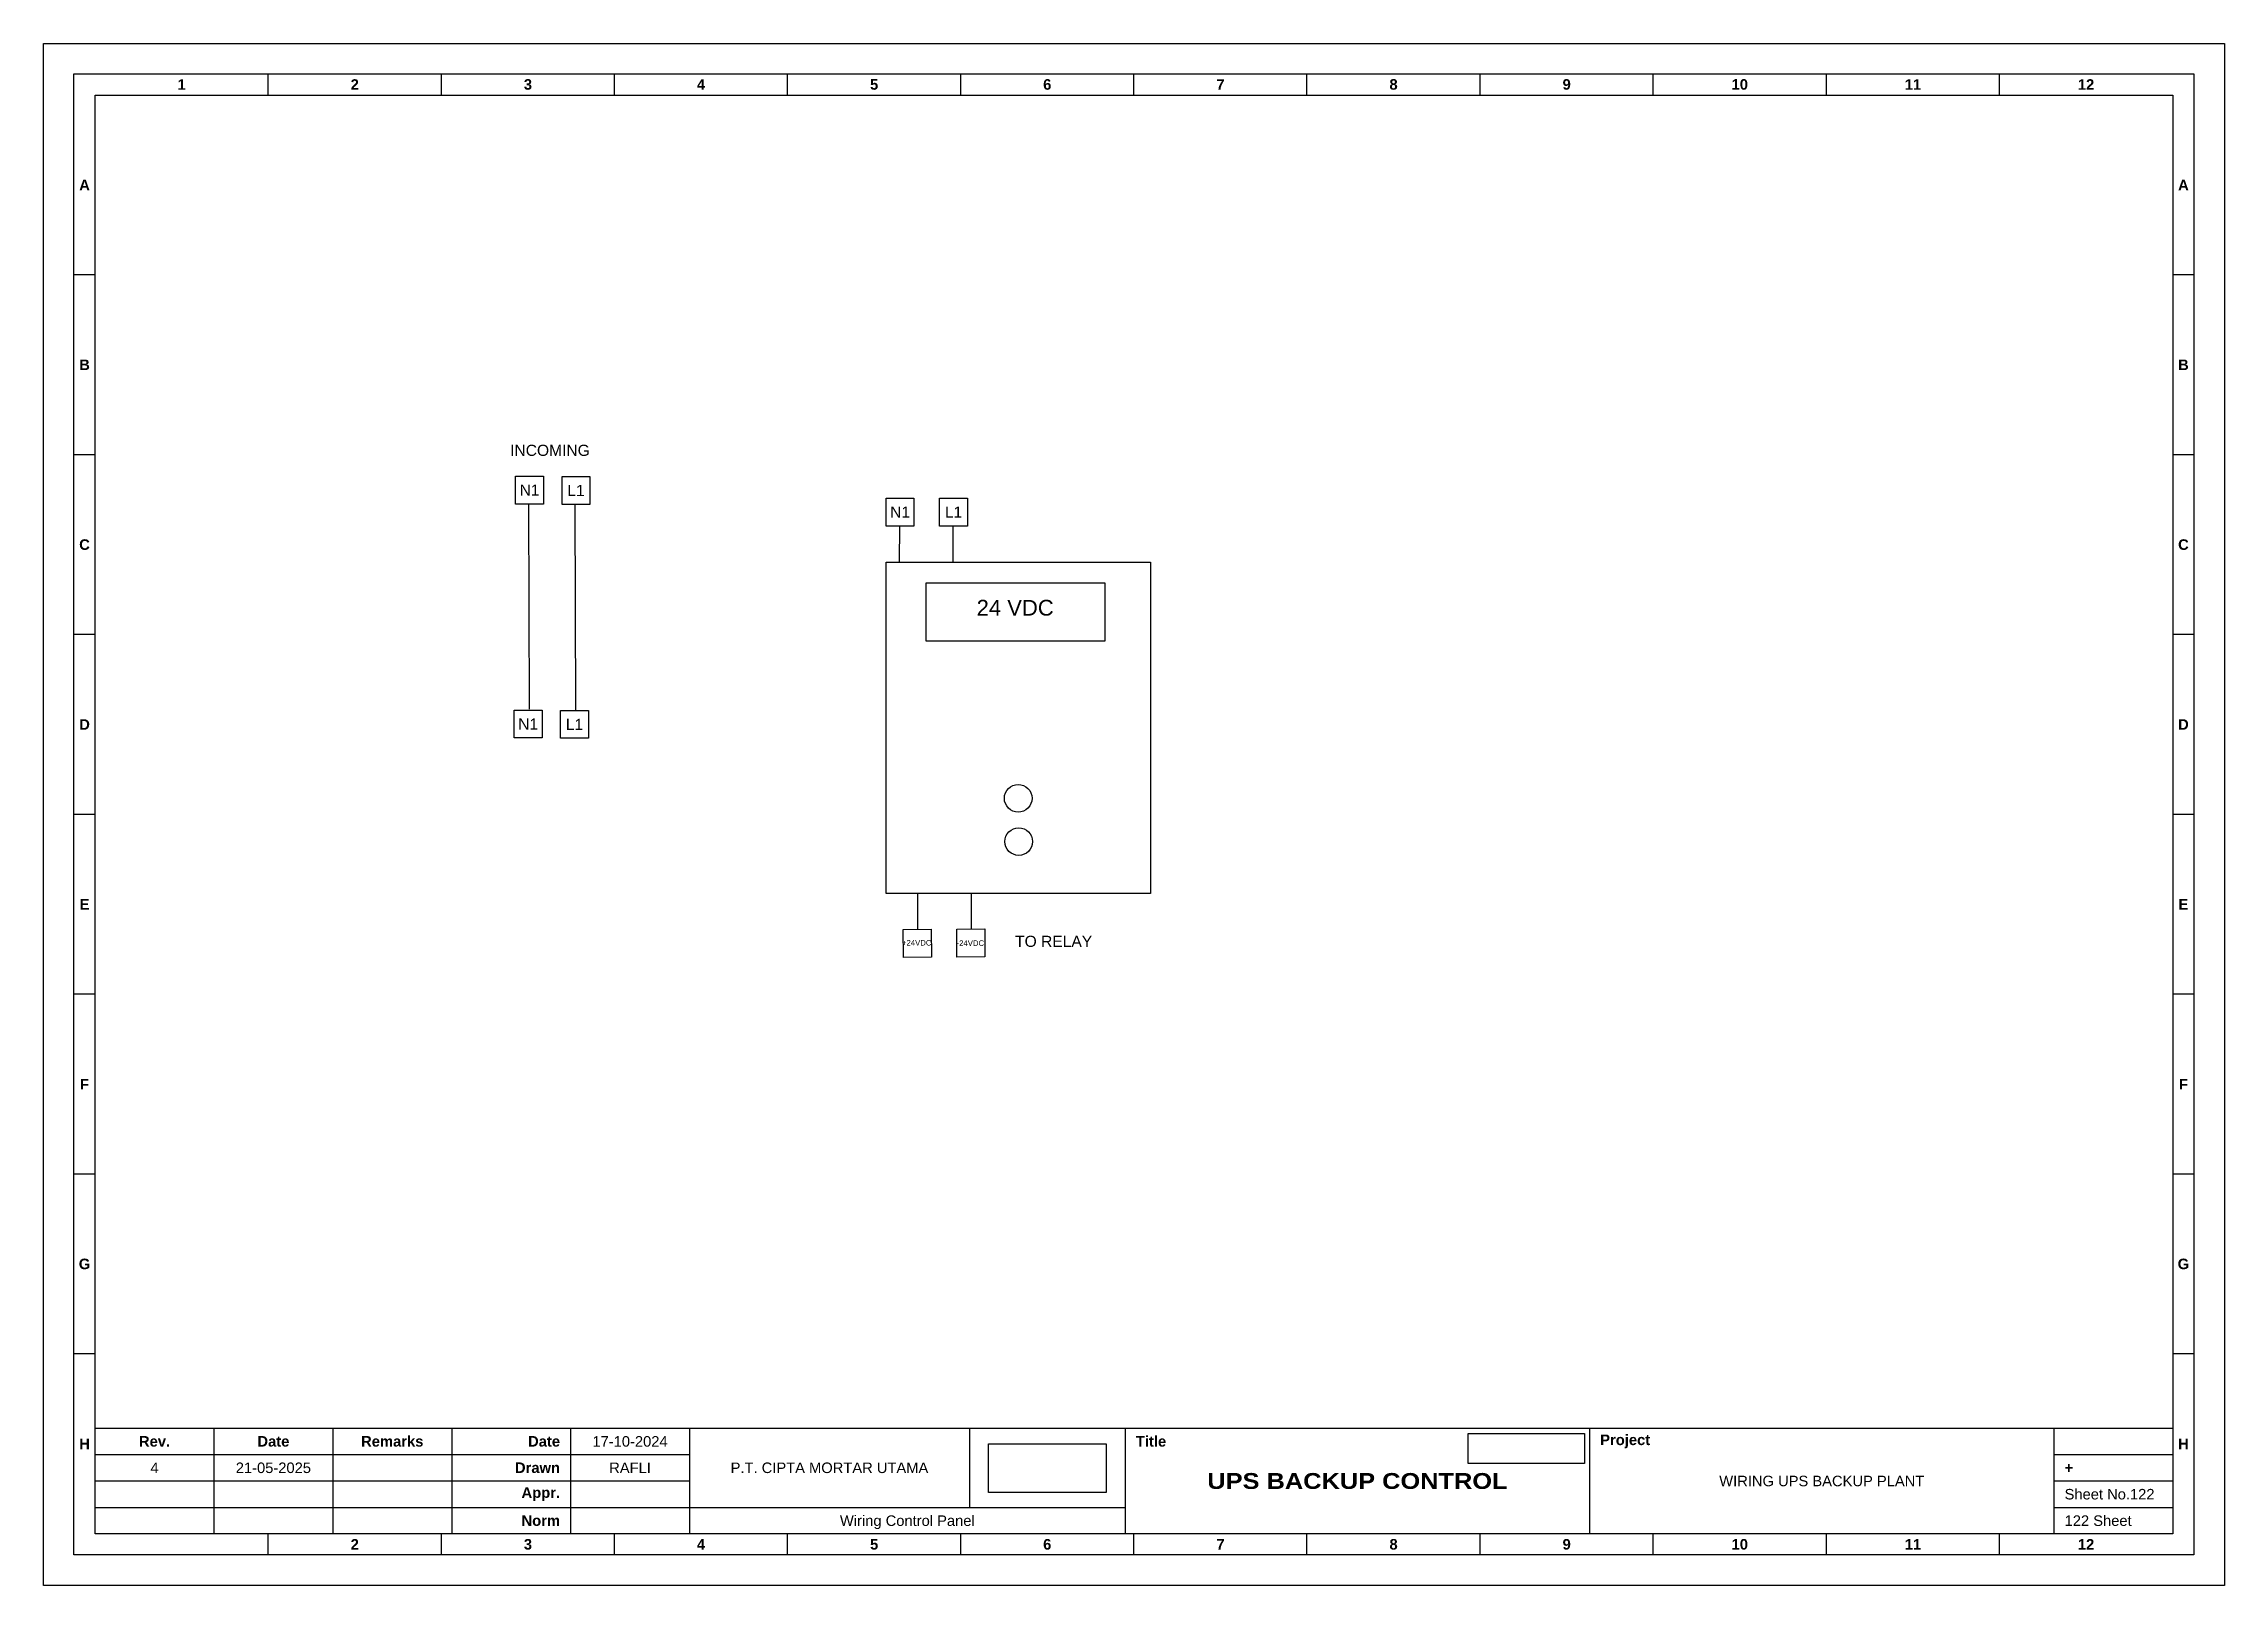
# Model space of a CAD drawing. Header units: millimetres. Extents: x 70 to 339, y 71 to 261.
import ezdxf
from ezdxf.enums import TextEntityAlignment as Align

# ---------------------------------------------------------------- set-up
doc = ezdxf.new("R2010")
doc.units = ezdxf.units.MM
doc.styles.add('Bold', font='ariblk.ttf', dxfattribs={"height": 25.4})
doc.styles.get("Standard").update_dxf_attribs({"font": 'arial.ttf'})
picture_1 = doc.add_image_def('image1.png', size_in_pixel=(2048, 847))
picture_2 = doc.add_image_def('image2.png', size_in_pixel=(2092, 542))

# ---------------------------------------------------------------- blocks, each defined once
blk = doc.blocks.new('KOP MU PROJECT')
at = {"color": 6, "ltscale": 50}
for p, q in [((27.74, 184.05), (27.74, 186.66)), ((49.13, 184.05), (49.13, 186.66)), ((70.51, 184.05), (70.51, 186.66)), ((91.89, 184.05), (91.89, 186.66)), ((113.27, 184.05), (113.27, 186.66)), ((134.66, 184.05), (134.66, 186.66)), ((156.04, 184.05), (156.04, 186.66)), ((177.42, 184.05), (177.42, 186.66)), ((198.8, 184.05), (198.8, 186.66)), ((220.19, 184.05), (220.19, 186.66)), ((241.57, 184.05), (241.57, 186.66)), ((6.36, 161.84), (3.75, 161.84)), ((265.59, 161.84), (262.98, 161.84)), ((6.36, 139.63), (3.75, 139.63)), ((265.59, 139.63), (262.98, 139.63)), ((6.36, 117.42), (3.75, 117.42)), ((265.59, 117.42), (262.98, 117.42)), ((6.36, 95.22), (3.75, 95.22)), ((265.59, 95.22), (262.98, 95.22)), ((6.36, 73.01), (3.75, 73.01)), ((265.59, 73.01), (262.98, 73.01)), ((6.36, 50.8), (3.75, 50.8)), ((265.59, 50.8), (262.98, 50.8)), ((6.36, 28.59), (3.75, 28.59)), ((265.59, 28.59), (262.98, 28.59)), ((27.74, 3.75), (27.74, 6.36)), ((49.13, 3.75), (49.13, 6.36)), ((70.51, 3.75), (70.51, 6.36)), ((91.89, 3.75), (91.89, 6.36)), ((113.27, 3.75), (113.27, 6.36)), ((134.66, 3.75), (134.66, 6.36)), ((156.04, 3.75), (156.04, 6.36)), ((177.42, 3.75), (177.42, 6.36)), ((198.8, 3.75), (198.8, 6.36)), ((220.19, 3.75), (220.19, 6.36)), ((241.57, 3.75), (241.57, 6.36))]:
    blk.add_line(p, q, dxfattribs=at)
at = {"ltscale": 50}
for p, q in [((6.36, 19.41), (262.98, 19.41)), ((21.04, 19.41), (21.04, 6.36)), ((35.72, 19.41), (35.72, 6.36)), ((50.41, 19.41), (50.41, 6.36)), ((65.09, 19.41), (65.09, 6.36)), ((79.77, 19.41), (79.77, 6.36)), ((114.35, 19.41), (114.35, 9.62)), ((133.6, 19.41), (133.6, 6.36)), ((190.95, 19.41), (190.95, 6.36)), ((248.3, 19.41), (248.3, 6.36)), ((6.36, 16.15), (79.77, 16.15)), ((248.3, 16.15), (262.98, 16.15)), ((6.36, 12.89), (79.77, 12.89)), ((248.3, 12.89), (262.98, 12.89)), ((6.36, 9.62), (133.6, 9.62)), ((248.3, 9.62), (262.98, 9.62))]:
    blk.add_line(p, q, dxfattribs=at)
at = {"color": 1, "ltscale": 50}
blk.add_lwpolyline([(269.34, 0), (0, 0), (0, 190.41), (269.34, 190.41)], close=True, dxfattribs=at)
at = {"color": 6, "ltscale": 50}
for points in [[(265.59, 3.75), (3.75, 3.75), (3.75, 186.66), (265.59, 186.66)], [(262.98, 6.36), (6.36, 6.36), (6.36, 184.05), (262.98, 184.05)]]:
    blk.add_lwpolyline(points, close=True, dxfattribs=at)
at = {"ltscale": 50, "char_height": 1.305, "attachment_point": 4}
for s, width, heights, insert in [('\\pxqc;{\\fArial|b1|i0|c0|p34;1}', 21.3825, [2.51], (6.36, 185.36)), ('\\pxqc;{\\fArial|b1|i0|c0|p34;2}', 21.3825, [2.51], (27.74, 185.36)), ('\\pxqc;{\\fArial|b1|i0|c0|p34;3}', 21.3825, [2.51], (49.13, 185.36)), ('\\pxqc;{\\fArial|b1|i0|c0|p34;4}', 21.3825, [2.51], (70.51, 185.36)), ('\\pxqc;{\\fArial|b1|i0|c0|p34;5}', 21.3825, [2.51], (91.89, 185.36)), ('\\pxqc;{\\fArial|b1|i0|c0|p34;6}', 21.3825, [2.51], (113.27, 185.36)), ('\\pxqc;{\\fArial|b1|i0|c0|p34;7}', 21.3825, [2.51], (134.66, 185.36)), ('\\pxqc;{\\fArial|b1|i0|c0|p34;8}', 21.3825, [2.51], (156.04, 185.36)), ('\\pxqc;{\\fArial|b1|i0|c0|p34;9}', 21.3825, [2.51], (177.42, 185.36)), ('\\pxqc;{\\fArial|b1|i0|c0|p34;10}', 21.3825, [2.51], (198.8, 185.36)), ('\\pxqc;{\\fArial|b1|i0|c0|p34;11}', 21.3825, [2.51], (220.19, 185.36)), ('\\pxqc;{\\fArial|b1|i0|c0|p34;12}', 21.3825, [2.51], (241.57, 185.36)), ('\\pxqc;{\\fArial|b1|i0|c0|p34;A}', 2.61, [2.51], (3.75, 172.95)), ('\\pxqc;{\\fArial|b1|i0|c0|p34;A}', 2.61, [2.51], (262.98, 172.95)), ('\\pxqc;{\\fArial|b1|i0|c0|p34;B}', 2.61, [2.51], (3.75, 150.74)), ('\\pxqc;{\\fArial|b1|i0|c0|p34;B}', 2.61, [2.51], (262.98, 150.74)), ('\\pxqc;{\\fArial|b1|i0|c0|p34;C}', 2.61, [2.51], (3.75, 128.53)), ('\\pxqc;{\\fArial|b1|i0|c0|p34;C}', 2.61, [2.51], (262.98, 128.53)), ('\\pxqc;{\\fArial|b1|i0|c0|p34;D}', 2.61, [2.51], (3.75, 106.32)), ('\\pxqc;{\\fArial|b1|i0|c0|p34;D}', 2.61, [2.51], (262.98, 106.32)), ('\\pxqc;{\\fArial|b1|i0|c0|p34;E}', 2.61, [2.51], (3.75, 84.11)), ('\\pxqc;{\\fArial|b1|i0|c0|p34;E}', 2.61, [2.51], (262.98, 84.11)), ('\\pxqc;{\\fArial|b1|i0|c0|p34;F}', 2.61, [2.51], (3.75, 61.9)), ('\\pxqc;{\\fArial|b1|i0|c0|p34;F}', 2.61, [2.51], (262.98, 61.9)), ('\\pxqc;{\\fArial|b1|i0|c0|p34;G}', 2.61, [2.51], (3.75, 39.69)), ('\\pxqc;{\\fArial|b1|i0|c0|p34;G}', 2.61, [2.51], (262.98, 39.69)), ('\\pxqc;{\\fArial|b1|i0|c0|p34;H}', 2.61, [2.51], (3.75, 17.47)), ('\\pxqc;{\\fArial|b1|i0|c0|p34;Rev.}', 14.6811, [2.88], (6.36, 17.78)), ('\\pxqc;{\\fArial|b1|i0|c0|p34;Date}', 14.6811, [2.88], (21.04, 17.78)), ('\\pxqc;{\\fArial|b1|i0|c0|p34;Remarks}', 14.6811, [2.88], (35.72, 17.78)), ('\\pxqr;{\\fArial|b1|i0|c0|p34;Date}', 13.3761, [2.88], (50.41, 17.78)), ('\\pxql;{\\fArial|b1|i0|c0|p34;Title}', 50.2419, [2.88], (134.9, 17.78)), ('\\pxql;{\\fArial|b1|i0|c0|p34;Project}', 50.2419, [2.88], (192.25, 17.78)), ('\\pxqc;{\\fArial|b1|i0|c0|p34;H}', 2.61, [2.51], (262.98, 17.47)), ('\\pxqr;{\\fArial|b1|i0|c0|p34;Drawn}', 13.3761, [2.88], (50.41, 14.52)), ('\\pxql;{\\fArial|b1|i0|c0|p34;+}', 14.6811, [2.88], (249.61, 14.52)), ('\\pxqr;{\\fArial|b1|i0|c0|p34;Appr.}', 13.3761, [2.88], (50.41, 11.26)), ('\\pxqr;{\\fArial|b1|i0|c0|p34;Norm}', 13.3761, [2.88], (50.41, 7.99)), ('\\pxqc;{\\fArial|b1|i0|c0|p34;2}', 21.3825, [2.51], (27.74, 5.06)), ('\\pxqc;{\\fArial|b1|i0|c0|p34;3}', 21.3825, [2.51], (49.13, 5.06)), ('\\pxqc;{\\fArial|b1|i0|c0|p34;4}', 21.3825, [2.51], (70.51, 5.06)), ('\\pxqc;{\\fArial|b1|i0|c0|p34;5}', 21.3825, [2.51], (91.89, 5.06)), ('\\pxqc;{\\fArial|b1|i0|c0|p34;6}', 21.3825, [2.51], (113.27, 5.06)), ('\\pxqc;{\\fArial|b1|i0|c0|p34;7}', 21.3825, [2.51], (134.66, 5.06)), ('\\pxqc;{\\fArial|b1|i0|c0|p34;8}', 21.3825, [2.51], (156.04, 5.06)), ('\\pxqc;{\\fArial|b1|i0|c0|p34;9}', 21.3825, [2.51], (177.42, 5.06)), ('\\pxqc;{\\fArial|b1|i0|c0|p34;10}', 21.3825, [2.51], (198.8, 5.06)), ('\\pxqc;{\\fArial|b1|i0|c0|p34;11}', 21.3825, [2.51], (220.19, 5.06)), ('\\pxqc;{\\fArial|b1|i0|c0|p34;12}', 21.3825, [2.51], (241.57, 5.06))]:
    blk.add_mtext_dynamic_manual_height_columns(s, width=width, gutter_width=0.0326, heights=heights, dxfattribs=dict(at, insert=insert))
at = {"ltscale": 50}
for tag, p in [('DATECREATED', (72.43, 17.78)), ('REV', (13.7, 14.52)), ('REVDATE', (28.38, 14.52)), ('REMARKS', (43.06, 14.52)), ('DRAWN', (72.43, 14.52)), ('COMPANY', (97.06, 14.52)), ('PROJECT', (219.62, 12.89)), ('APPR', (72.43, 11.26)), ('NORM', (72.43, 7.99)), ('DRAWINGCATEGORY', (106.68, 7.99)), ('DESCRIPTION', (162.27, 10.03))]:
    blk.add_attdef(tag, text='', height=1.3, dxfattribs=at).set_placement(p, align=Align.MIDDLE_CENTER)
at = {"ltscale": 50, "style": 'Bold'}
blk.add_attdef('TITLE', text='', height=1.96, dxfattribs=at).set_placement((162.27, 12.89), align=Align.MIDDLE_CENTER)
at = {"ltscale": 50}
for tag, p in [('SHEETNUMBER', (249.61, 11.26)), ('TOTALSHEET', (249.61, 7.99))]:
    blk.add_attdef(tag, text='', height=1.3, dxfattribs=at).set_placement(p, align=Align.MIDDLE_LEFT)
image = blk.add_image(picture_1, insert=(116.72, 11.48), size_in_units=(14.5, 6), dxfattribs=at)
image.dxf.flags = 15
image = blk.add_image(picture_2, insert=(175.94, 15.04), size_in_units=(14.36, 3.72), dxfattribs=at)
image.dxf.flags = 15

msp = doc.modelspace()

# ---------------------------------------------------------------- linework, layer by layer
for p, q in [((129.84, 204.22), (129.92, 178.84)), ((135.56, 204.17), (135.65, 178.79))]:
    msp.add_line(p, q)
at = {"color": 5}
for p, q in [((175.66, 197.01), (175.69, 201.48)), ((182.27, 197.01), (182.3, 201.48)), ((177.89, 156.12), (177.89, 151.65)), ((184.5, 156.16), (184.5, 151.69))]:
    msp.add_line(p, q, dxfattribs=at)
at = {"ltscale": 50}
for points in [[(128.25, 207.63), (131.7, 207.63), (131.7, 204.19), (128.25, 204.19)], [(133.98, 207.59), (137.42, 207.59), (137.42, 204.14), (133.98, 204.14)], [(174, 204.92), (177.45, 204.92), (177.45, 201.47), (174, 201.47)], [(180.61, 204.92), (184.06, 204.92), (184.06, 201.47), (180.61, 201.47)], [(128.07, 178.74), (131.52, 178.74), (131.52, 175.3), (128.07, 175.3)], [(133.8, 178.7), (137.25, 178.7), (137.25, 175.25), (133.8, 175.25)], [(179.6, 148.22), (176.15, 148.2), (176.13, 151.65), (179.58, 151.67)], [(186.21, 148.26), (182.76, 148.24), (182.74, 151.69), (186.19, 151.71)]]:
    msp.add_lwpolyline(points, close=True, dxfattribs=at)
at = {"color": 6}
for points in [[(174, 197.01), (206.65, 197.01), (206.65, 156.09), (174, 156.09)], [(178.94, 194.44), (201.04, 194.44), (201.04, 187.26), (178.94, 187.26)]]:
    msp.add_lwpolyline(points, close=True, dxfattribs=at)
for centre in [(190.32, 167.85), (190.39, 162.5)]:
    msp.add_circle(centre, 1.71)

# ---------------------------------------------------------------- block references
msp.add_blockref('KOP MU PROJECT', (69.95, 70.64)).add_auto_attribs({'TITLE': 'UPS BACKUP CONTROL', 'PROJECT': 'WIRING UPS BACKUP PLANT', 'COMPANY': 'P.T. CIPTA MORTAR UTAMA', 'DRAWINGCATEGORY': 'Wiring Control Panel', 'DRAWN': 'RAFLI', 'DATECREATED': '17-10-2024', 'REVDATE': '21-05-2025', 'REV': '4', 'SHEETNUMBER': 'Sheet No.122', 'TOTALSHEET': '122 Sheet'})

# ---------------------------------------------------------------- texts
at = {"ltscale": 500}
for s, height, p in [('INCOMING', 1.378, (132.49, 210.82)), ('N1', 1.378, (129.97, 205.91)), ('L1', 1.378, (135.7, 205.86)), ('N1', 1.378, (175.73, 203.19)), ('L1', 1.378, (182.34, 203.19)), ('24 VDC', 1.947, (189.95, 191.38)), ('N1', 1.378, (129.8, 177.02)), ('L1', 1.378, (135.52, 176.97)), ('TO RELAY', 1.378, (194.7, 150.18)), ('+24VDC', 0.685, (177.79, 150)), ('-24VDC', 0.685, (184.41, 149.96))]:
    msp.add_text(s, height=height, dxfattribs=at).set_placement(p, align=Align.MIDDLE_CENTER)

doc.saveas('drawing.dxf')
